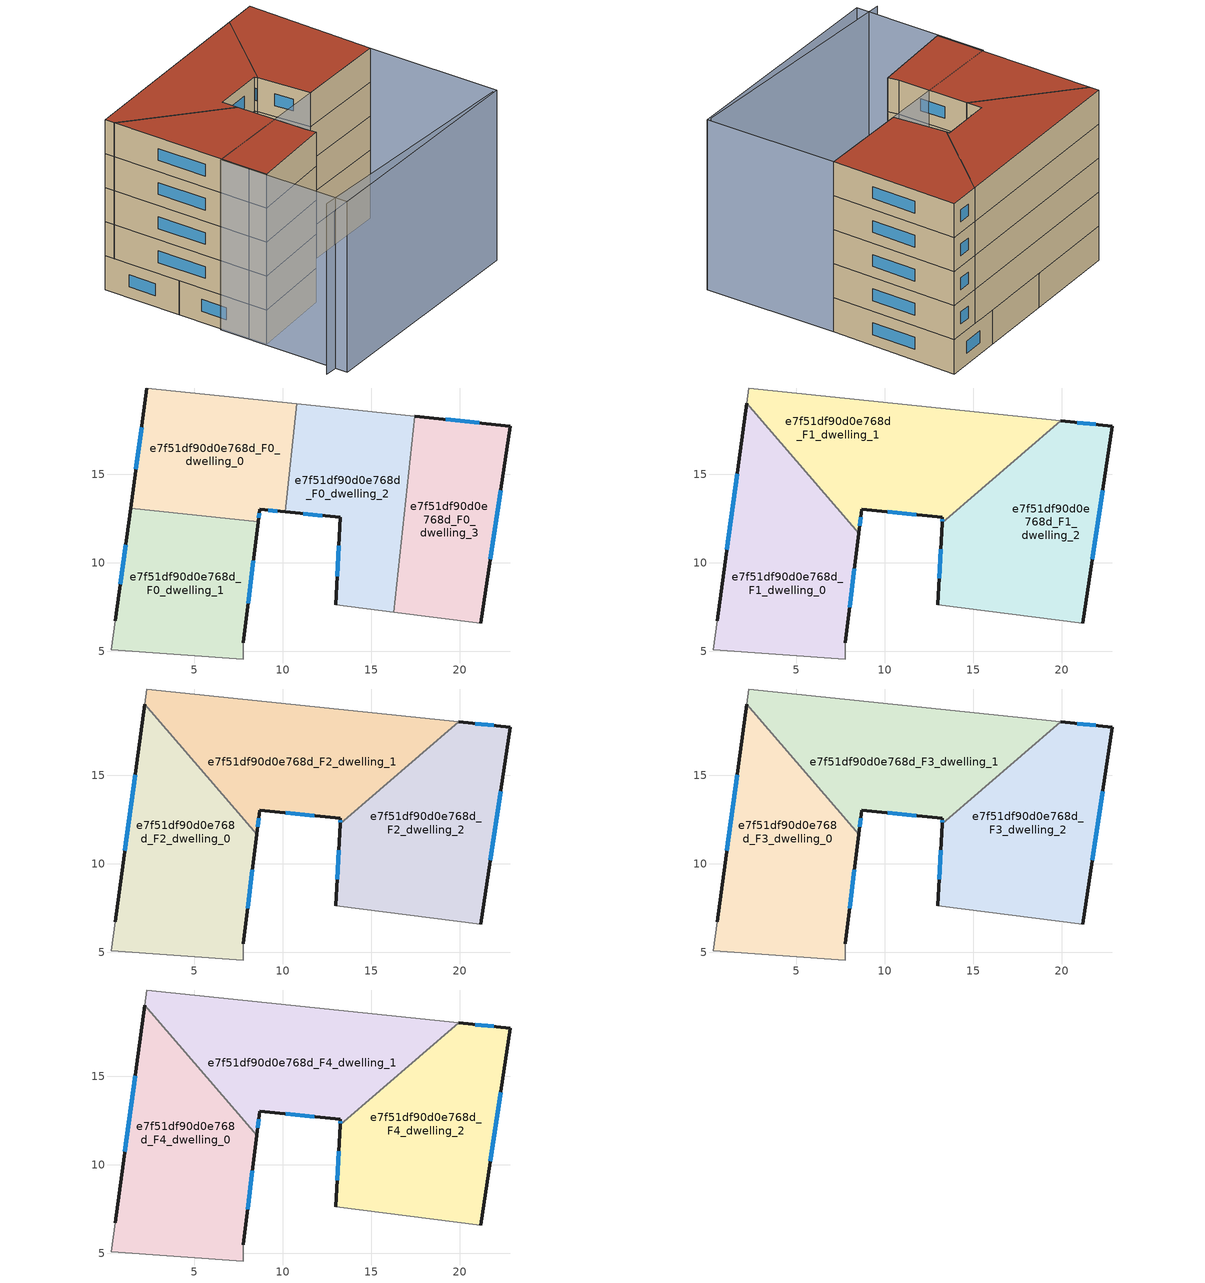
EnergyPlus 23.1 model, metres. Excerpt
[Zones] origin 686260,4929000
e7f51df90d0e768d_F0_dwelling_0
 floor ground (EU_floor_Construction): 10.8,18.98 10.15,12.88 8.7,13.02 8.62,12.33 1.41,13.08 2.33,19.87 z0
 wall outside (EU_wall_Construction): 8.62,12.33 8.7,13.02 10.15,12.88 / 2.33,19.87 1.41,13.08 z0:3
 wall to e7f51df90d0e768d_F0_dwelling_2 (EU_wall_Construction): 10.15,12.88 10.8,18.98 z0:3
 wall to e7f51df90d0e768d_F0_dwelling_1 (EU_wall_Construction): 1.41,13.08 8.62,12.33 z0:3
 wall adiabatic (EU_wall_Construction): 10.8,18.98 2.33,19.87 z0:3
 window (EU_Window_Construction): 9.17,12.98 9.68,12.92 / 8.64,12.55 8.67,12.8 / 2.03,17.67 1.71,15.29 z0.98:2.02
e7f51df90d0e768d_F0_dwelling_1
 floor ground (EU_floor_Construction): 8.62,12.33 7.78,5.5 7.78,4.57 0.31,5.09 0.54,6.73 1.41,13.08 z0
 wall outside (EU_wall_Construction): 7.78,5.5 8.62,12.33 / 1.41,13.08 0.54,6.73 z0:3
 wall adiabatic (EU_wall_Construction): 0.54,6.73 0.31,5.09 7.78,4.57 7.78,5.5 z0:3
 window (EU_Window_Construction): 8.05,7.72 8.34,10.11 / 1.12,11.02 0.82,8.8 z0.98:2.02
e7f51df90d0e768d_F0_dwelling_2
 floor ground (EU_floor_Construction): 17.44,18.28 16.28,7.22 13,7.64 13.25,12.56 10.15,12.88 10.8,18.98 z0
 wall outside (EU_wall_Construction): 10.15,12.88 13.25,12.56 13,7.64 z0:3
 wall to e7f51df90d0e768d_F0_dwelling_3 (EU_wall_Construction): 16.28,7.22 17.44,18.28 z0:3
 wall adiabatic (EU_wall_Construction): 13,7.64 16.28,7.22 / 17.44,18.28 10.8,18.98 z0:3
 window (EU_Window_Construction): 13.17,10.96 13.08,9.24 / 11.16,12.77 12.24,12.66 z0.98:2.02
e7f51df90d0e768d_F0_dwelling_3
 floor ground (EU_floor_Construction): 22.85,17.71 21.17,6.59 16.28,7.22 17.44,18.28 z0
 wall outside (EU_wall_Construction): 21.17,6.59 22.85,17.71 17.44,18.28 z0:3
 wall adiabatic (EU_wall_Construction): 16.28,7.22 21.17,6.59 z0:3
 window (EU_Window_Construction): 21.09,17.9 19.2,18.1 / 21.72,10.21 22.3,14.1 z0.98:2.02
e7f51df90d0e768d_F1_dwelling_0
 floor to e7f51df90d0e768d_F0_dwelling_1 (EU_floor_Construction): 7.91,12.4 8.54,11.67 7.78,5.5 7.78,4.57 0.31,5.09 0.54,6.73 1.41,13.08 z3
 floor to e7f51df90d0e768d_F0_dwelling_0 (EU_floor_Construction): 2.21,19.02 7.91,12.4 1.41,13.08 z3
 wall outside (EU_wall_Construction): 2.21,19.02 0.54,6.73 / 7.78,5.5 8.54,11.67 z3:6
 wall adiabatic (EU_wall_Construction): 0.54,6.73 0.31,5.09 7.78,4.57 7.78,5.5 z3:6
 wall to e7f51df90d0e768d_F1_dwelling_1 (EU_wall_Construction): 8.54,11.67 2.21,19.02 z3:6
 window (EU_Window_Construction): 1.67,15.02 1.09,10.73 / 8.03,7.51 8.29,9.66 z3.98:5.02
e7f51df90d0e768d_F1_dwelling_1
 floor to e7f51df90d0e768d_F0_dwelling_0 (EU_floor_Construction): 10.8,18.98 10.15,12.88 8.7,13.02 8.62,12.33 7.91,12.4 2.21,19.02 2.33,19.87 z3
 floor to e7f51df90d0e768d_F0_dwelling_2 (EU_floor_Construction): 17.44,18.28 17.16,15.64 13.24,12.26 13.25,12.56 10.15,12.88 10.8,18.98 z3
 floor to e7f51df90d0e768d_F0_dwelling_1 (EU_floor_Construction): 8.62,12.33 8.54,11.67 7.91,12.4 z3
 floor to e7f51df90d0e768d_F0_dwelling_3 (EU_floor_Construction): 19.93,18.02 17.16,15.64 17.44,18.28 z3
 wall outside (EU_wall_Construction): 8.54,11.67 8.7,13.02 13.25,12.56 / 13.24,12.26 13.25,12.56 z3:6
 wall adiabatic (EU_wall_Construction): 19.93,18.02 2.33,19.87 2.21,19.02 z3:6
 wall to e7f51df90d0e768d_F1_dwelling_2 (EU_wall_Construction): 13.24,12.26 19.93,18.02 z3:6
 window (EU_Window_Construction): 8.59,12.11 8.65,12.58 / 13.24,12.36 13.25,12.47 / 10.18,12.87 11.77,12.71 z3.98:5.02
e7f51df90d0e768d_F1_dwelling_2
 floor to e7f51df90d0e768d_F0_dwelling_3 (EU_floor_Construction): 22.85,17.71 21.17,6.59 16.28,7.22 17.16,15.64 19.93,18.02 z3
 floor to e7f51df90d0e768d_F0_dwelling_2 (EU_floor_Construction): 17.16,15.64 16.28,7.22 13,7.64 13.24,12.26 z3
 wall outside (EU_wall_Construction): 13.24,12.26 13,7.64 / 21.17,6.59 22.85,17.71 19.93,18.02 z3:6
 wall adiabatic (EU_wall_Construction): 13,7.64 21.17,6.59 z3:6
 window (EU_Window_Construction): 13.16,10.76 13.08,9.15 / 21.9,17.81 20.88,17.92 / 21.72,10.21 22.3,14.1 z3.98:5.02
e7f51df90d0e768d_F2_dwelling_0
 floor to e7f51df90d0e768d_F1_dwelling_0 (EU_floor_Construction): 2.21,19.02 8.54,11.67 7.78,5.5 7.78,4.57 0.31,5.09 0.54,6.73 z6
 wall outside (EU_wall_Construction): 2.21,19.02 0.54,6.73 / 7.78,5.5 8.54,11.67 z6:9
 wall adiabatic (EU_wall_Construction): 0.54,6.73 0.31,5.09 7.78,4.57 7.78,5.5 z6:9
 wall to e7f51df90d0e768d_F2_dwelling_1 (EU_wall_Construction): 8.54,11.67 2.21,19.02 z6:9
 window (EU_Window_Construction): 1.67,15.02 1.09,10.73 / 8.03,7.51 8.29,9.66 z6.98:8.02
e7f51df90d0e768d_F2_dwelling_1
 floor to e7f51df90d0e768d_F1_dwelling_1 (EU_floor_Construction): 19.93,18.02 13.24,12.26 13.25,12.56 8.7,13.02 8.54,11.67 2.21,19.02 2.33,19.87 z6
 wall outside (EU_wall_Construction): 8.54,11.67 8.7,13.02 13.25,12.56 / 13.24,12.26 13.25,12.56 z6:9
 wall adiabatic (EU_wall_Construction): 19.93,18.02 2.33,19.87 2.21,19.02 z6:9
 wall to e7f51df90d0e768d_F2_dwelling_2 (EU_wall_Construction): 13.24,12.26 19.93,18.02 z6:9
 window (EU_Window_Construction): 8.59,12.11 8.65,12.58 / 13.24,12.36 13.25,12.47 / 10.18,12.87 11.77,12.71 z6.98:8.02
e7f51df90d0e768d_F2_dwelling_2
 floor to e7f51df90d0e768d_F1_dwelling_2 (EU_floor_Construction): 22.85,17.71 21.17,6.59 13,7.64 13.24,12.26 19.93,18.02 z6
 wall outside (EU_wall_Construction): 13.24,12.26 13,7.64 / 21.17,6.59 22.85,17.71 19.93,18.02 z6:9
 wall adiabatic (EU_wall_Construction): 13,7.64 21.17,6.59 z6:9
 window (EU_Window_Construction): 13.16,10.76 13.08,9.15 / 21.9,17.81 20.88,17.92 / 21.72,10.21 22.3,14.1 z6.98:8.02
e7f51df90d0e768d_F3_dwelling_0
 floor to e7f51df90d0e768d_F2_dwelling_0 (EU_floor_Construction): 2.21,19.02 8.54,11.67 7.78,5.5 7.78,4.57 0.31,5.09 0.54,6.73 z9
 wall outside (EU_wall_Construction): 2.21,19.02 0.54,6.73 / 7.78,5.5 8.54,11.67 z9:12
 wall adiabatic (EU_wall_Construction): 0.54,6.73 0.31,5.09 7.78,4.57 7.78,5.5 z9:12
 wall to e7f51df90d0e768d_F3_dwelling_1 (EU_wall_Construction): 8.54,11.67 2.21,19.02 z9:12
 window (EU_Window_Construction): 1.67,15.02 1.09,10.73 / 8.03,7.51 8.29,9.66 z9.98:11.02
e7f51df90d0e768d_F3_dwelling_1
 floor to e7f51df90d0e768d_F2_dwelling_1 (EU_floor_Construction): 19.93,18.02 13.24,12.26 13.25,12.56 8.7,13.02 8.54,11.67 2.21,19.02 2.33,19.87 z9
 wall outside (EU_wall_Construction): 8.54,11.67 8.7,13.02 13.25,12.56 / 13.24,12.26 13.25,12.56 z9:12
 wall adiabatic (EU_wall_Construction): 19.93,18.02 2.33,19.87 2.21,19.02 z9:12
 wall to e7f51df90d0e768d_F3_dwelling_2 (EU_wall_Construction): 13.24,12.26 19.93,18.02 z9:12
 window (EU_Window_Construction): 8.59,12.11 8.65,12.58 / 13.24,12.36 13.25,12.47 / 10.18,12.87 11.77,12.71 z9.98:11.02
e7f51df90d0e768d_F3_dwelling_2
 floor to e7f51df90d0e768d_F2_dwelling_2 (EU_floor_Construction): 22.85,17.71 21.17,6.59 13,7.64 13.24,12.26 19.93,18.02 z9
 wall outside (EU_wall_Construction): 13.24,12.26 13,7.64 / 21.17,6.59 22.85,17.71 19.93,18.02 z9:12
 wall adiabatic (EU_wall_Construction): 13,7.64 21.17,6.59 z9:12
 window (EU_Window_Construction): 13.16,10.76 13.08,9.15 / 21.9,17.81 20.88,17.92 / 21.72,10.21 22.3,14.1 z9.98:11.02
e7f51df90d0e768d_F4_dwelling_0
 floor to e7f51df90d0e768d_F3_dwelling_0 (EU_floor_Construction): 2.21,19.02 8.54,11.67 7.78,5.5 7.78,4.57 0.31,5.09 0.54,6.73 z12
 wall outside (EU_wall_Construction): 2.21,19.02 0.54,6.73 / 7.78,5.5 8.54,11.67 z12:15
 wall adiabatic (EU_wall_Construction): 0.54,6.73 0.31,5.09 7.78,4.57 7.78,5.5 z12:15
 wall to e7f51df90d0e768d_F4_dwelling_1 (EU_wall_Construction): 8.54,11.67 2.21,19.02 z12:15
 window (EU_Window_Construction): 1.67,15.02 1.09,10.73 / 8.03,7.51 8.29,9.66 z12.98:14.02
 roof outside (EU_roof_Construction): 7.78,4.57 7.78,5.5 8.54,11.67 2.21,19.02 0.54,6.73 0.31,5.09 z15
e7f51df90d0e768d_F4_dwelling_1
 floor to e7f51df90d0e768d_F3_dwelling_1 (EU_floor_Construction): 19.93,18.02 13.24,12.26 13.25,12.56 8.7,13.02 8.54,11.67 2.21,19.02 2.33,19.87 z12
 wall outside (EU_wall_Construction): 8.54,11.67 8.7,13.02 13.25,12.56 / 13.24,12.26 13.25,12.56 z12:15
 wall adiabatic (EU_wall_Construction): 19.93,18.02 2.33,19.87 2.21,19.02 z12:15
 wall to e7f51df90d0e768d_F4_dwelling_2 (EU_wall_Construction): 13.24,12.26 19.93,18.02 z12:15
 window (EU_Window_Construction): 8.59,12.11 8.65,12.58 / 13.24,12.36 13.25,12.47 / 10.18,12.87 11.77,12.71 z12.98:14.02
 roof outside (EU_roof_Construction): 19.93,18.02 2.33,19.87 2.21,19.02 8.54,11.67 8.7,13.02 13.25,12.56 13.24,12.26 z15
e7f51df90d0e768d_F4_dwelling_2
 floor to e7f51df90d0e768d_F3_dwelling_2 (EU_floor_Construction): 22.85,17.71 21.17,6.59 13,7.64 13.24,12.26 19.93,18.02 z12
 wall outside (EU_wall_Construction): 13.24,12.26 13,7.64 / 21.17,6.59 22.85,17.71 19.93,18.02 z12:15
 wall adiabatic (EU_wall_Construction): 13,7.64 21.17,6.59 z12:15
 window (EU_Window_Construction): 13.16,10.76 13.08,9.15 / 21.9,17.81 20.88,17.92 / 21.72,10.21 22.3,14.1 z12.98:14.02
 roof outside (EU_roof_Construction): 21.17,6.59 22.85,17.71 19.93,18.02 13.24,12.26 13,7.64 z15
shading: -1.7,-1.06 19.35,-4.76 / 0.73,9.22 21.17,6.59 / 21.17,6.59 19.69,-4.93 / 19.69,-4.93 -0.75,-2.31 / -0.75,-2.31 0.73,9.22 z0:15
[Building]
EU S2 Campaign: North Axis=0; Terrain=City; Solar Distribution=FullExterior
[Site:Location]
Bologna: Latitude=44.5; Longitude=11.25; Time Zone=1; Elevation=37
[SizingPeriod:WeatherFileDays]
AnnualSizingPeriod: Begin Month=1; Begin Day of Month=1; End Month=12; End Day of Month=31; Day of Week for Start Day=Monday; Use Weather File Daylight Saving Period=No; Use Weather File Rain and Snow Indicators=No
[MATERIAL]
EU_InternalMass_Material: Roughness=MediumRough; Thickness=0.1; Conductivity=1; Density=1800; Specific Heat=900; Thermal Absorptance=0.9; Solar Absorptance=0.7; Visible Absorptance=0.7
[MATERIAL:NOMASS] Roughness=MediumRough; Thermal Absorptance=0.9; Solar Absorptance=0.7; Visible Absorptance=0.7
Name | Thermal Resistance
EU_wall_NoMass | 0.905828
EU_roof_NoMass | 0.37593
EU_floor_NoMass | 0.67114
[WINDOWMATERIAL:SIMPLEGLAZINGSYSTEM]
EU_Window_SimpleGlazing: UFactor=4.52486; Solar Heat Gain Coefficient=0.85; Visible Transmittance=0.85
[CONSTRUCTION]
EU_wall_Construction: EU_wall_NoMass
EU_roof_Construction: EU_roof_NoMass
EU_floor_Construction: EU_floor_NoMass
EU_InternalMass_Construction: EU_InternalMass_Material
EU_Window_Construction: EU_Window_SimpleGlazing
[ZONE] Type=1; Multiplier=1; Ceiling Height=autocalculate; Floor Area=autocalculate; Part of Total Floor Area=Yes
Name | Volume
e7f51df90d0e768d_F0_dwelling_0 | 173.946
e7f51df90d0e768d_F1_dwelling_0; e7f51df90d0e768d_F2_dwelling_0; e7f51df90d0e768d_F3_dwelling_0; e7f51df90d0e768d_F4_dwelling_0 | 231.906
e7f51df90d0e768d_F0_dwelling_1 | 173.931
e7f51df90d0e768d_F1_dwelling_1; e7f51df90d0e768d_F2_dwelling_1; e7f51df90d0e768d_F3_dwelling_1; e7f51df90d0e768d_F4_dwelling_1 | 231.899
e7f51df90d0e768d_F0_dwelling_2 | 173.927
e7f51df90d0e768d_F1_dwelling_2; e7f51df90d0e768d_F2_dwelling_2; e7f51df90d0e768d_F3_dwelling_2; e7f51df90d0e768d_F4_dwelling_2 | 231.896
e7f51df90d0e768d_F0_dwelling_3 | 173.93
[INTERNALMASS] Construction=EU_InternalMass_Construction
Name | Zone or ZoneList | Surface Area
e7f51df90d0e768d_F0_dwelling_0_EU_InternalMass | e7f51df90d0e768d_F0_dwelling_0 | 57.9824
e7f51df90d0e768d_F0_dwelling_1_EU_InternalMass | e7f51df90d0e768d_F0_dwelling_1 | 57.9776
e7f51df90d0e768d_F0_dwelling_2_EU_InternalMass | e7f51df90d0e768d_F0_dwelling_2 | 57.9758
e7f51df90d0e768d_F0_dwelling_3_EU_InternalMass | e7f51df90d0e768d_F0_dwelling_3 | 57.9764
e7f51df90d0e768d_F1_dwelling_0_EU_InternalMass | e7f51df90d0e768d_F1_dwelling_0 | 77.3024
e7f51df90d0e768d_F1_dwelling_1_EU_InternalMass | e7f51df90d0e768d_F1_dwelling_1 | 77.3005
e7f51df90d0e768d_F1_dwelling_2_EU_InternalMass | e7f51df90d0e768d_F1_dwelling_2 | 77.2994
e7f51df90d0e768d_F2_dwelling_0_EU_InternalMass | e7f51df90d0e768d_F2_dwelling_0 | 77.3024
e7f51df90d0e768d_F2_dwelling_1_EU_InternalMass | e7f51df90d0e768d_F2_dwelling_1 | 77.3005
e7f51df90d0e768d_F2_dwelling_2_EU_InternalMass | e7f51df90d0e768d_F2_dwelling_2 | 77.2994
e7f51df90d0e768d_F3_dwelling_0_EU_InternalMass | e7f51df90d0e768d_F3_dwelling_0 | 77.3024
e7f51df90d0e768d_F3_dwelling_1_EU_InternalMass | e7f51df90d0e768d_F3_dwelling_1 | 77.3005
e7f51df90d0e768d_F3_dwelling_2_EU_InternalMass | e7f51df90d0e768d_F3_dwelling_2 | 77.2994
e7f51df90d0e768d_F4_dwelling_0_EU_InternalMass | e7f51df90d0e768d_F4_dwelling_0 | 77.3024
e7f51df90d0e768d_F4_dwelling_1_EU_InternalMass | e7f51df90d0e768d_F4_dwelling_1 | 77.3005
e7f51df90d0e768d_F4_dwelling_2_EU_InternalMass | e7f51df90d0e768d_F4_dwelling_2 | 77.2994
[OTHEREQUIPMENT] Fuel Type=Electricity; Design Level Calculation Method=Watts/Area; Power per Zone Floor Area=1; Fraction Latent=0; Fraction Radiant=0; Fraction Lost=0; Carbon Dioxide Generation Rate=0; EndUse Subcategory=EU_Step8_InternalGains
Name | Zone or ZoneList or Space or SpaceList | Schedule
EU_Step8_InternalGain_e7f51df90d0e768d_F0_dwelling_0_f000 | e7f51df90d0e768d_F0_dwelling_0 | EU_Step8_GainSchedule_e7f51df90d0e768d_F0_dwelling_0_f000
EU_Step8_InternalGain_e7f51df90d0e768d_F0_dwelling_1_f000 | e7f51df90d0e768d_F0_dwelling_1 | EU_Step8_GainSchedule_e7f51df90d0e768d_F0_dwelling_1_f000
EU_Step8_InternalGain_e7f51df90d0e768d_F0_dwelling_2_f000 | e7f51df90d0e768d_F0_dwelling_2 | EU_Step8_GainSchedule_e7f51df90d0e768d_F0_dwelling_2_f000
EU_Step8_InternalGain_e7f51df90d0e768d_F0_dwelling_3_f000 | e7f51df90d0e768d_F0_dwelling_3 | EU_Step8_GainSchedule_e7f51df90d0e768d_F0_dwelling_3_f000
EU_Step8_InternalGain_e7f51df90d0e768d_F1_dwelling_0_f000 | e7f51df90d0e768d_F1_dwelling_0 | EU_Step8_GainSchedule_e7f51df90d0e768d_F1_dwelling_0_f000
EU_Step8_InternalGain_e7f51df90d0e768d_F1_dwelling_1_f000 | e7f51df90d0e768d_F1_dwelling_1 | EU_Step8_GainSchedule_e7f51df90d0e768d_F1_dwelling_1_f000
EU_Step8_InternalGain_e7f51df90d0e768d_F1_dwelling_2_f000 | e7f51df90d0e768d_F1_dwelling_2 | EU_Step8_GainSchedule_e7f51df90d0e768d_F1_dwelling_2_f000
EU_Step8_InternalGain_e7f51df90d0e768d_F2_dwelling_0_f000 | e7f51df90d0e768d_F2_dwelling_0 | EU_Step8_GainSchedule_e7f51df90d0e768d_F2_dwelling_0_f000
EU_Step8_InternalGain_e7f51df90d0e768d_F2_dwelling_1_f000 | e7f51df90d0e768d_F2_dwelling_1 | EU_Step8_GainSchedule_e7f51df90d0e768d_F2_dwelling_1_f000
EU_Step8_InternalGain_e7f51df90d0e768d_F2_dwelling_2_f000 | e7f51df90d0e768d_F2_dwelling_2 | EU_Step8_GainSchedule_e7f51df90d0e768d_F2_dwelling_2_f000
EU_Step8_InternalGain_e7f51df90d0e768d_F3_dwelling_0_f000 | e7f51df90d0e768d_F3_dwelling_0 | EU_Step8_GainSchedule_e7f51df90d0e768d_F3_dwelling_0_f000
EU_Step8_InternalGain_e7f51df90d0e768d_F3_dwelling_1_f000 | e7f51df90d0e768d_F3_dwelling_1 | EU_Step8_GainSchedule_e7f51df90d0e768d_F3_dwelling_1_f000
EU_Step8_InternalGain_e7f51df90d0e768d_F3_dwelling_2_f000 | e7f51df90d0e768d_F3_dwelling_2 | EU_Step8_GainSchedule_e7f51df90d0e768d_F3_dwelling_2_f000
EU_Step8_InternalGain_e7f51df90d0e768d_F4_dwelling_0_f000 | e7f51df90d0e768d_F4_dwelling_0 | EU_Step8_GainSchedule_e7f51df90d0e768d_F4_dwelling_0_f000
EU_Step8_InternalGain_e7f51df90d0e768d_F4_dwelling_1_f000 | e7f51df90d0e768d_F4_dwelling_1 | EU_Step8_GainSchedule_e7f51df90d0e768d_F4_dwelling_1_f000
EU_Step8_InternalGain_e7f51df90d0e768d_F4_dwelling_2_f000 | e7f51df90d0e768d_F4_dwelling_2 | EU_Step8_GainSchedule_e7f51df90d0e768d_F4_dwelling_2_f000
[ZONEVENTILATION:DESIGNFLOWRATE] Schedule=EU_AlwaysOn; Design Flow Rate Calculation Method=AirChanges/Hour; Air Changes per Hour=0.73129; Ventilation Type=Natural; Fan Pressure Rise=0; Fan Total Efficiency=1; Constant Term Coefficient=1; Temperature Term Coefficient=0; Velocity Term Coefficient=0; Velocity Squared Term Coefficient=0; Minimum Indoor Temperature=-100; Maximum Indoor Temperature=100; Delta Temperature=-100; Minimum Outdoor Temperature=-100; Maximum Outdoor Temperature=100; Maximum Wind Speed=40
Name | Zone or ZoneList or Space or SpaceList
EU_ConstantAir_e7f51df90d0e768d_F0_dwelling_0 | e7f51df90d0e768d_F0_dwelling_0
EU_ConstantAir_e7f51df90d0e768d_F0_dwelling_1 | e7f51df90d0e768d_F0_dwelling_1
EU_ConstantAir_e7f51df90d0e768d_F0_dwelling_2 | e7f51df90d0e768d_F0_dwelling_2
EU_ConstantAir_e7f51df90d0e768d_F0_dwelling_3 | e7f51df90d0e768d_F0_dwelling_3
EU_ConstantAir_e7f51df90d0e768d_F1_dwelling_0 | e7f51df90d0e768d_F1_dwelling_0
EU_ConstantAir_e7f51df90d0e768d_F1_dwelling_1 | e7f51df90d0e768d_F1_dwelling_1
EU_ConstantAir_e7f51df90d0e768d_F1_dwelling_2 | e7f51df90d0e768d_F1_dwelling_2
EU_ConstantAir_e7f51df90d0e768d_F2_dwelling_0 | e7f51df90d0e768d_F2_dwelling_0
EU_ConstantAir_e7f51df90d0e768d_F2_dwelling_1 | e7f51df90d0e768d_F2_dwelling_1
EU_ConstantAir_e7f51df90d0e768d_F2_dwelling_2 | e7f51df90d0e768d_F2_dwelling_2
EU_ConstantAir_e7f51df90d0e768d_F3_dwelling_0 | e7f51df90d0e768d_F3_dwelling_0
EU_ConstantAir_e7f51df90d0e768d_F3_dwelling_1 | e7f51df90d0e768d_F3_dwelling_1
EU_ConstantAir_e7f51df90d0e768d_F3_dwelling_2 | e7f51df90d0e768d_F3_dwelling_2
EU_ConstantAir_e7f51df90d0e768d_F4_dwelling_0 | e7f51df90d0e768d_F4_dwelling_0
EU_ConstantAir_e7f51df90d0e768d_F4_dwelling_1 | e7f51df90d0e768d_F4_dwelling_1
EU_ConstantAir_e7f51df90d0e768d_F4_dwelling_2 | e7f51df90d0e768d_F4_dwelling_2
[HVACTEMPLATE:THERMOSTAT] Constant Heating Setpoint=20; Constant Cooling Setpoint=50
EU_HeatOnly_e7f51df90d0e768d_F0_dwelling_0; EU_HeatOnly_e7f51df90d0e768d_F0_dwelling_1; EU_HeatOnly_e7f51df90d0e768d_F0_dwelling_2; EU_HeatOnly_e7f51df90d0e768d_F0_dwelling_3; EU_HeatOnly_e7f51df90d0e768d_F1_dwelling_0; EU_HeatOnly_e7f51df90d0e768d_F1_dwelling_1; EU_HeatOnly_e7f51df90d0e768d_F1_dwelling_2; EU_HeatOnly_e7f51df90d0e768d_F2_dwelling_0; EU_HeatOnly_e7f51df90d0e768d_F2_dwelling_1; EU_HeatOnly_e7f51df90d0e768d_F2_dwelling_2; EU_HeatOnly_e7f51df90d0e768d_F3_dwelling_0; EU_HeatOnly_e7f51df90d0e768d_F3_dwelling_1; EU_HeatOnly_e7f51df90d0e768d_F3_dwelling_2; EU_HeatOnly_e7f51df90d0e768d_F4_dwelling_0; EU_HeatOnly_e7f51df90d0e768d_F4_dwelling_1; EU_HeatOnly_e7f51df90d0e768d_F4_dwelling_2
[HVACTEMPLATE:ZONE:IDEALLOADSAIRSYSTEM] System Availability Schedule=EU_AlwaysOn; Maximum Heating Supply Air Temperature=50; Minimum Cooling Supply Air Temperature=13; Maximum Heating Supply Air Humidity Ratio=0.0156; Minimum Cooling Supply Air Humidity Ratio=0.0077; Heating Limit=NoLimit; Cooling Limit=NoLimit; Heating Availability Schedule=EU_AlwaysOn; Cooling Availability Schedule=EU_CoolingOff; Dehumidification Control Type=ConstantSensibleHeatRatio; Cooling Sensible Heat Ratio=0.7; Dehumidification Setpoint=60; Humidification Control Type=None; Humidification Setpoint=30; Outdoor Air Method=None; Outdoor Air Flow Rate per Person=0.00944; Outdoor Air Flow Rate per Zone Floor Area=0; Outdoor Air Flow Rate per Zone=0; Demand Controlled Ventilation Type=None; Outdoor Air Economizer Type=NoEconomizer; Heat Recovery Type=None; Sensible Heat Recovery Effectiveness=0.7; Latent Heat Recovery Effectiveness=0.65
Name | Template Thermostat
e7f51df90d0e768d_F0_dwelling_0 | EU_HeatOnly_e7f51df90d0e768d_F0_dwelling_0
e7f51df90d0e768d_F0_dwelling_1 | EU_HeatOnly_e7f51df90d0e768d_F0_dwelling_1
e7f51df90d0e768d_F0_dwelling_2 | EU_HeatOnly_e7f51df90d0e768d_F0_dwelling_2
e7f51df90d0e768d_F0_dwelling_3 | EU_HeatOnly_e7f51df90d0e768d_F0_dwelling_3
e7f51df90d0e768d_F1_dwelling_0 | EU_HeatOnly_e7f51df90d0e768d_F1_dwelling_0
e7f51df90d0e768d_F1_dwelling_1 | EU_HeatOnly_e7f51df90d0e768d_F1_dwelling_1
e7f51df90d0e768d_F1_dwelling_2 | EU_HeatOnly_e7f51df90d0e768d_F1_dwelling_2
e7f51df90d0e768d_F2_dwelling_0 | EU_HeatOnly_e7f51df90d0e768d_F2_dwelling_0
e7f51df90d0e768d_F2_dwelling_1 | EU_HeatOnly_e7f51df90d0e768d_F2_dwelling_1
e7f51df90d0e768d_F2_dwelling_2 | EU_HeatOnly_e7f51df90d0e768d_F2_dwelling_2
e7f51df90d0e768d_F3_dwelling_0 | EU_HeatOnly_e7f51df90d0e768d_F3_dwelling_0
e7f51df90d0e768d_F3_dwelling_1 | EU_HeatOnly_e7f51df90d0e768d_F3_dwelling_1
e7f51df90d0e768d_F3_dwelling_2 | EU_HeatOnly_e7f51df90d0e768d_F3_dwelling_2
e7f51df90d0e768d_F4_dwelling_0 | EU_HeatOnly_e7f51df90d0e768d_F4_dwelling_0
e7f51df90d0e768d_F4_dwelling_1 | EU_HeatOnly_e7f51df90d0e768d_F4_dwelling_1
e7f51df90d0e768d_F4_dwelling_2 | EU_HeatOnly_e7f51df90d0e768d_F4_dwelling_2
[SIZING:ZONE] Zone Cooling Design Supply Air Temperature Input Method=SupplyAirTemperature; Zone Cooling Design Supply Air Temperature=13; Zone Heating Design Supply Air Temperature Input Method=SupplyAirTemperature; Zone Heating Design Supply Air Temperature=50; Zone Cooling Design Supply Air Humidity Ratio=0.008; Zone Heating Design Supply Air Humidity Ratio=0.008; Cooling Design Air Flow Method=DesignDay; Cooling Design Air Flow Rate=0; Cooling Minimum Air Flow per Zone Floor Area=0.000762; Cooling Minimum Air Flow=0; Cooling Minimum Air Flow Fraction=0.2; Heating Design Air Flow Method=DesignDay; Heating Design Air Flow Rate=0; Heating Maximum Air Flow per Zone Floor Area=0.002032; Heating Maximum Air Flow=0.141576; Heating Maximum Air Flow Fraction=0.3; Account for Dedicated Outdoor Air System=No; Dedicated Outdoor Air System Control Strategy=NeutralSupplyAir; Dedicated Outdoor Air Low Setpoint Temperature for Design=autosize; Dedicated Outdoor Air High Setpoint Temperature for Design=autosize; Zone Load Sizing Method=Sensible Load Only No Latent Load; Zone Latent Cooling Design Supply Air Humidity Ratio Input Method=HumidityRatioDifference; Zone Cooling Design Supply Air Humidity Ratio Difference=0.005; Zone Latent Heating Design Supply Air Humidity Ratio Input Method=HumidityRatioDifference; Zone Humidification Design Supply Air Humidity Ratio Difference=0.005
e7f51df90d0e768d_F0_dwelling_0; e7f51df90d0e768d_F0_dwelling_1; e7f51df90d0e768d_F0_dwelling_2; e7f51df90d0e768d_F0_dwelling_3; e7f51df90d0e768d_F1_dwelling_0; e7f51df90d0e768d_F1_dwelling_1; e7f51df90d0e768d_F1_dwelling_2; e7f51df90d0e768d_F2_dwelling_0; e7f51df90d0e768d_F2_dwelling_1; e7f51df90d0e768d_F2_dwelling_2; e7f51df90d0e768d_F3_dwelling_0; e7f51df90d0e768d_F3_dwelling_1; e7f51df90d0e768d_F3_dwelling_2; e7f51df90d0e768d_F4_dwelling_0; e7f51df90d0e768d_F4_dwelling_1; e7f51df90d0e768d_F4_dwelling_2
[SCHEDULE:CONSTANT]
Name | Hourly Value
EU_AlwaysOn | 1
EU_CoolingOff | 0
[SCHEDULE:FILE] Column Number=1; Rows to Skip at Top=0; Number of Hours of Data=8760; Column Separator=Comma; Interpolate to Timestep=No; Minutes per Item=60; Adjust Schedule for Daylight Savings=Yes
Name | File
EU_Step8_GainSchedule_e7f51df90d0e768d_F0_dwelling_0_f000 | ../../schedules/e7f51df90d0e768d/e7f51df90d0e768d_F0_dwelling_0_f000_gain.csv
EU_Step8_GainSchedule_e7f51df90d0e768d_F0_dwelling_1_f000 | ../../schedules/e7f51df90d0e768d/e7f51df90d0e768d_F0_dwelling_1_f000_gain.csv
EU_Step8_GainSchedule_e7f51df90d0e768d_F0_dwelling_2_f000 | ../../schedules/e7f51df90d0e768d/e7f51df90d0e768d_F0_dwelling_2_f000_gain.csv
EU_Step8_GainSchedule_e7f51df90d0e768d_F0_dwelling_3_f000 | ../../schedules/e7f51df90d0e768d/e7f51df90d0e768d_F0_dwelling_3_f000_gain.csv
EU_Step8_GainSchedule_e7f51df90d0e768d_F1_dwelling_0_f000 | ../../schedules/e7f51df90d0e768d/e7f51df90d0e768d_F1_dwelling_0_f000_gain.csv
EU_Step8_GainSchedule_e7f51df90d0e768d_F1_dwelling_1_f000 | ../../schedules/e7f51df90d0e768d/e7f51df90d0e768d_F1_dwelling_1_f000_gain.csv
EU_Step8_GainSchedule_e7f51df90d0e768d_F1_dwelling_2_f000 | ../../schedules/e7f51df90d0e768d/e7f51df90d0e768d_F1_dwelling_2_f000_gain.csv
EU_Step8_GainSchedule_e7f51df90d0e768d_F2_dwelling_0_f000 | ../../schedules/e7f51df90d0e768d/e7f51df90d0e768d_F2_dwelling_0_f000_gain.csv
EU_Step8_GainSchedule_e7f51df90d0e768d_F2_dwelling_1_f000 | ../../schedules/e7f51df90d0e768d/e7f51df90d0e768d_F2_dwelling_1_f000_gain.csv
EU_Step8_GainSchedule_e7f51df90d0e768d_F2_dwelling_2_f000 | ../../schedules/e7f51df90d0e768d/e7f51df90d0e768d_F2_dwelling_2_f000_gain.csv
EU_Step8_GainSchedule_e7f51df90d0e768d_F3_dwelling_0_f000 | ../../schedules/e7f51df90d0e768d/e7f51df90d0e768d_F3_dwelling_0_f000_gain.csv
EU_Step8_GainSchedule_e7f51df90d0e768d_F3_dwelling_1_f000 | ../../schedules/e7f51df90d0e768d/e7f51df90d0e768d_F3_dwelling_1_f000_gain.csv
EU_Step8_GainSchedule_e7f51df90d0e768d_F3_dwelling_2_f000 | ../../schedules/e7f51df90d0e768d/e7f51df90d0e768d_F3_dwelling_2_f000_gain.csv
EU_Step8_GainSchedule_e7f51df90d0e768d_F4_dwelling_0_f000 | ../../schedules/e7f51df90d0e768d/e7f51df90d0e768d_F4_dwelling_0_f000_gain.csv
EU_Step8_GainSchedule_e7f51df90d0e768d_F4_dwelling_1_f000 | ../../schedules/e7f51df90d0e768d/e7f51df90d0e768d_F4_dwelling_1_f000_gain.csv
EU_Step8_GainSchedule_e7f51df90d0e768d_F4_dwelling_2_f000 | ../../schedules/e7f51df90d0e768d/e7f51df90d0e768d_F4_dwelling_2_f000_gain.csv
